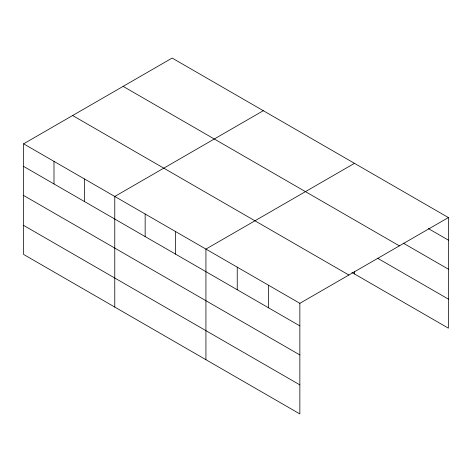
<?xml version="1.0" encoding="UTF-8"?>
<svg xmlns="http://www.w3.org/2000/svg" width="472" height="472" viewBox="0 0 472 472"><rect width="100%" height="100%" fill="white"/><g stroke="black" fill="none" stroke-linecap="round" stroke-linejoin="round"><path stroke-width="0.71" d="M299.856 354.95L299.856 303.325L23.6 143.824L23.6 254.438L299.856 413.932L299.856 354.95L23.6 195.455M351.941 272.48L448.4 328.176L448.4 217.562L172.144 58.068L23.6 143.824M263.305 110.702L114.767 196.458L114.767 307.071M354.472 163.336L205.928 249.092L205.928 359.705M299.856 303.325L448.4 217.562M428.364 228.572L448.4 240.136M403.312 243.163L448.4 269.188M123.121 86.37L399.383 245.865M377.641 258.267L448.4 299.124M72.617 115.528L348.879 275.023M23.6 166.404L299.856 325.898M23.6 225.386L299.856 384.881M354.472 271.766L354.472 273.943M268.55 285.247L268.55 307.821M237.239 267.17L237.239 289.743M175.543 231.551L175.543 254.125M145.152 214.005L145.152 236.578M84.376 178.917L84.376 201.491M53.991 161.371L53.991 183.944"/></g></svg>
